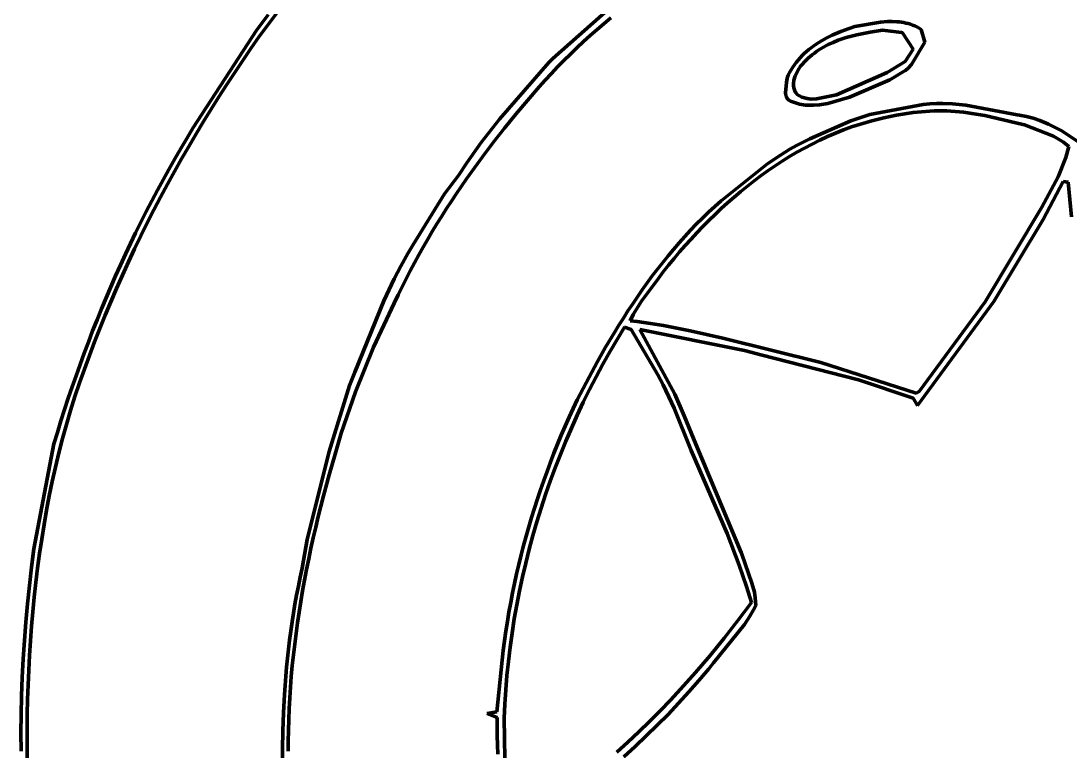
# Model space of a CAD drawing. Header units: millimetres. Extents: x 0 to 15.3, y 0 to 17.7.
# Drawn here: x 8.958 to 12.835, y 4.561 to 7.259 of the extents above; entities that cross this region are included whole.
import ezdxf

# ---------------------------------------------------------------- set-up
doc = ezdxf.new("R2010")
doc.units = ezdxf.units.MM
doc.layers.add('color#0a0a0aff', color=7, linetype='CONTINUOUS', lineweight=100)
doc.layers.add('color#ffffffff', color=7, linetype='CONTINUOUS', lineweight=100)

msp = doc.modelspace()

# ---------------------------------------------------------------- linework, layer by layer
at = {"layer": 'color#0a0a0aff'}
for p, q in [((10.0019, 7.42), (9.8388, 7.2009)), ((10.9241, 7.12), (11.1365, 7.3082)), ((9.8304, 7.2262), (9.872, 7.2819)), ((11.1387, 7.2699), (11.1129, 7.2485)), ((12.04, 7.2382), (12.1345, 7.2543)), ((12.1345, 7.2543), (12.1606, 7.2563)), ((12.1606, 7.2563), (12.1779, 7.2567)), ((12.1779, 7.2567), (12.1951, 7.256)), ((12.1951, 7.256), (12.2036, 7.2553)), ((12.2036, 7.2553), (12.2121, 7.2542)), ((12.2121, 7.2542), (12.2206, 7.2528)), ((12.2206, 7.2528), (12.2289, 7.2511)), ((12.2289, 7.2511), (12.2372, 7.249)), ((9.5939, 6.8622), (9.8304, 7.2262)), ((11.0874, 7.2268), (11.0623, 7.2047)), ((11.1129, 7.2485), (11.0874, 7.2268)), ((11.9566, 7.2058), (11.9877, 7.2194)), ((11.9877, 7.2194), (12.0192, 7.2312)), ((12.0192, 7.2312), (12.04, 7.2382)), ((12.0962, 7.2178), (12.047, 7.2077)), ((12.1419, 7.2249), (12.0962, 7.2178)), ((12.2127, 7.2159), (12.1419, 7.2249)), ((12.2167, 7.2147), (12.2127, 7.2159)), ((12.2551, 7.1544), (12.2167, 7.2147)), ((12.2372, 7.249), (12.2455, 7.2465)), ((12.2455, 7.2465), (12.2536, 7.2436)), ((12.2536, 7.2436), (12.2616, 7.2403)), ((12.2616, 7.2403), (12.2696, 7.2365)), ((12.2696, 7.2365), (12.2775, 7.2324)), ((12.2775, 7.2324), (12.2852, 7.2277)), ((12.2852, 7.2277), (12.2982, 7.1806)), ((9.8388, 7.2009), (9.8082, 7.1569)), ((11.0374, 7.1823), (11.0129, 7.1595)), ((11.0623, 7.2047), (11.0374, 7.1823)), ((11.8973, 7.1726), (11.9165, 7.1846)), ((11.9165, 7.1846), (11.9363, 7.1957)), ((11.9363, 7.1957), (11.9566, 7.2058)), ((11.9602, 7.1796), (11.9419, 7.1711)), ((11.979, 7.1872), (11.9602, 7.1796)), ((12.0078, 7.197), (11.979, 7.1872)), ((12.047, 7.2077), (12.0078, 7.197)), ((12.2982, 7.1806), (12.2492, 7.0979)), ((9.8082, 7.1569), (9.778, 7.1127)), ((10.9887, 7.1363), (10.9649, 7.1128)), ((11.0129, 7.1595), (10.9887, 7.1363)), ((11.8453, 7.1304), (11.8533, 7.1381)), ((11.8533, 7.1381), (11.8616, 7.1456)), ((11.8616, 7.1456), (11.8701, 7.1527)), ((11.8701, 7.1527), (11.879, 7.1596)), ((11.879, 7.1596), (11.888, 7.1663)), ((11.8905, 7.14), (11.8826, 7.1339)), ((11.888, 7.1663), (11.8973, 7.1726)), ((11.8986, 7.1458), (11.8905, 7.14)), ((11.907, 7.1514), (11.8986, 7.1458)), ((11.9241, 7.1618), (11.907, 7.1514)), ((11.9419, 7.1711), (11.9241, 7.1618)), ((12.2259, 7.1088), (12.2551, 7.1544)), ((9.778, 7.1127), (9.7482, 7.0681)), ((10.7272, 6.8962), (10.9096, 7.1047)), ((10.9096, 7.1047), (10.9241, 7.12)), ((10.9649, 7.1128), (10.9414, 7.089)), ((11.8103, 7.0874), (11.8165, 7.0966)), ((11.8165, 7.0966), (11.8232, 7.1055)), ((11.8232, 7.1055), (11.8302, 7.1141)), ((11.8302, 7.1141), (11.8376, 7.1224)), ((11.8376, 7.1224), (11.8453, 7.1304)), ((11.8462, 7.0989), (11.8397, 7.091)), ((11.853, 7.1065), (11.8462, 7.0989)), ((11.86, 7.1138), (11.853, 7.1065)), ((11.8673, 7.1208), (11.86, 7.1138)), ((11.8748, 7.1275), (11.8673, 7.1208)), ((11.8826, 7.1339), (11.8748, 7.1275)), ((12.1591, 7.0685), (12.2259, 7.1088)), ((12.2492, 7.0979), (12.2372, 7.0843)), ((9.7482, 7.0681), (9.7189, 7.0233)), ((10.9183, 7.0647), (10.8955, 7.0401)), ((10.9414, 7.089), (10.9183, 7.0647)), ((11.7894, 7.0474), (11.794, 7.0579)), ((11.794, 7.0579), (11.799, 7.0681)), ((11.799, 7.0681), (11.8044, 7.0779)), ((11.8044, 7.0779), (11.8103, 7.0874)), ((11.833, 7.0813), (11.8197, 7.0553)), ((11.8397, 7.091), (11.833, 7.0813)), ((11.9723, 6.9855), (12.1591, 7.0685)), ((12.2229, 7.0725), (12.1696, 7.041)), ((12.2267, 7.0752), (12.2229, 7.0725)), ((12.2372, 7.0843), (12.2267, 7.0752)), ((9.7189, 7.0233), (9.6899, 6.9783)), ((10.8955, 7.0401), (10.8731, 7.0152)), ((11.7835, 6.9933), (11.787, 7.0318)), ((11.787, 7.0318), (11.7894, 7.0474)), ((11.815, 7.0394), (11.8133, 7.0274)), ((11.8133, 7.0274), (11.8134, 7.0195)), ((11.8134, 7.0195), (11.8144, 7.0118)), ((11.8197, 7.0553), (11.815, 7.0394)), ((12.1696, 7.041), (12.02, 6.977)), ((10.8731, 7.0152), (10.8296, 6.9649)), ((11.7851, 6.9837), (11.7835, 6.9933)), ((11.7871, 6.9778), (11.7851, 6.9837)), ((11.8144, 7.0118), (11.8166, 7.0043)), ((11.8166, 7.0043), (11.8181, 7.0006)), ((11.8181, 7.0006), (11.82, 6.9971)), ((11.82, 6.9971), (11.8222, 6.9937)), ((11.8222, 6.9937), (11.8247, 6.9903)), ((11.8247, 6.9903), (11.8275, 6.9871)), ((11.8275, 6.9871), (11.8308, 6.984)), ((11.8308, 6.984), (11.8353, 6.9814)), ((11.8353, 6.9814), (11.8445, 6.9772)), ((11.8982, 6.9704), (11.9723, 6.9855)), ((9.6899, 6.9783), (9.6614, 6.9329)), ((10.8296, 6.9649), (10.7868, 6.9139)), ((11.7902, 6.9724), (11.7871, 6.9778)), ((11.7921, 6.97), (11.7902, 6.9724)), ((11.7942, 6.9678), (11.7921, 6.97)), ((11.7967, 6.9658), (11.7942, 6.9678)), ((11.7995, 6.9639), (11.7967, 6.9658)), ((11.8026, 6.9623), (11.7995, 6.9639)), ((11.8061, 6.961), (11.8026, 6.9623)), ((11.8133, 6.9581), (11.8061, 6.961)), ((11.8206, 6.9556), (11.8133, 6.9581)), ((11.8279, 6.9534), (11.8206, 6.9556)), ((11.8352, 6.9515), (11.8279, 6.9534)), ((11.8426, 6.95), (11.8352, 6.9515)), ((11.8574, 6.9479), (11.8426, 6.95)), ((11.8445, 6.9772), (11.854, 6.974)), ((11.854, 6.974), (11.8636, 6.9718)), ((11.8723, 6.9469), (11.8574, 6.9479)), ((11.8636, 6.9718), (11.8783, 6.9701)), ((11.8873, 6.9469), (11.8723, 6.9469)), ((11.8783, 6.9701), (11.8982, 6.9704)), ((11.9099, 6.9486), (11.8873, 6.9469)), ((11.9399, 6.9536), (11.9099, 6.9486)), ((12.02, 6.977), (11.9399, 6.9536)), ((12.0952, 6.9124), (12.2929, 6.9504)), ((12.2929, 6.9504), (12.3171, 6.9526)), ((12.3171, 6.9526), (12.3413, 6.9537)), ((12.3413, 6.9537), (12.3654, 6.9538)), ((12.3654, 6.9538), (12.4016, 6.9522)), ((12.4016, 6.9522), (12.4497, 6.9474)), ((12.4497, 6.9474), (12.6401, 6.9117)), ((9.6614, 6.9329), (9.6333, 6.8873)), ((10.7868, 6.9139), (10.7449, 6.8622)), ((12.0248, 6.8894), (12.0952, 6.9124)), ((12.1937, 6.9104), (12.1478, 6.9007)), ((12.2244, 6.9157), (12.1937, 6.9104)), ((12.2553, 6.92), (12.2244, 6.9157)), ((12.2863, 6.9233), (12.2553, 6.92)), ((12.3174, 6.9255), (12.2863, 6.9233)), ((12.333, 6.9262), (12.3174, 6.9255)), ((12.3485, 6.9265), (12.333, 6.9262)), ((12.3641, 6.9265), (12.3485, 6.9265)), ((12.3796, 6.9261), (12.3641, 6.9265)), ((12.3952, 6.9255), (12.3796, 6.9261)), ((12.4107, 6.9245), (12.3952, 6.9255)), ((12.4263, 6.9231), (12.4107, 6.9245)), ((12.4418, 6.9213), (12.4263, 6.9231)), ((12.4573, 6.9192), (12.4418, 6.9213)), ((12.4728, 6.9167), (12.4573, 6.9192)), ((12.5203, 6.9092), (12.4728, 6.9167)), ((12.6604, 6.8757), (12.5203, 6.9092)), ((12.6401, 6.9117), (12.6487, 6.9105)), ((12.6487, 6.9105), (12.6743, 6.9057)), ((12.6743, 6.9057), (12.6994, 6.8991)), ((9.6333, 6.8873), (9.6057, 6.8414)), ((10.6591, 6.8089), (10.7272, 6.8962)), ((11.8741, 6.8227), (12.0248, 6.8894)), ((12.0276, 6.8672), (11.9977, 6.856)), ((12.1023, 6.8894), (12.0276, 6.8672)), ((12.1478, 6.9007), (12.1023, 6.8894)), ((12.6672, 6.8748), (12.6604, 6.8757)), ((12.7737, 6.8333), (12.6672, 6.8748)), ((12.6994, 6.8991), (12.724, 6.8908)), ((12.724, 6.8908), (12.756, 6.8776)), ((12.756, 6.8776), (12.8022, 6.8536)), ((9.5485, 6.7867), (9.571, 6.8246)), ((9.571, 6.8246), (9.5939, 6.8622)), ((9.6057, 6.8414), (9.5785, 6.7952)), ((10.7449, 6.8622), (10.7038, 6.8098)), ((11.9391, 6.8312), (11.9103, 6.8178)), ((11.9682, 6.844), (11.9391, 6.8312)), ((11.9977, 6.856), (11.9682, 6.844)), ((12.8115, 6.8101), (12.7737, 6.8333)), ((12.8022, 6.8536), (12.8673, 6.8106)), ((9.5264, 6.7486), (9.5485, 6.7867)), ((9.5785, 6.7952), (9.5517, 6.7488)), ((10.6054, 6.7338), (10.6591, 6.8089)), ((10.7038, 6.8098), (10.6636, 6.7566)), ((11.8002, 6.7847), (11.8243, 6.7982)), ((11.8243, 6.7982), (11.849, 6.8109)), ((11.8539, 6.7888), (11.8262, 6.7734)), ((11.849, 6.8109), (11.8741, 6.8227)), ((11.8819, 6.8036), (11.8539, 6.7888)), ((11.9103, 6.8178), (11.8819, 6.8036)), ((12.8314, 6.7944), (12.8115, 6.8101)), ((12.8196, 6.7537), (12.8314, 6.7944)), ((9.5046, 6.7103), (9.5264, 6.7486)), ((9.5517, 6.7488), (9.5254, 6.7021)), ((10.6636, 6.7566), (10.6244, 6.7028)), ((11.719, 6.7321), (11.7648, 6.7631)), ((11.7648, 6.7631), (11.8002, 6.7847)), ((11.7989, 6.7573), (11.772, 6.7406)), ((11.8262, 6.7734), (11.7989, 6.7573)), ((12.7911, 6.6831), (12.8196, 6.7537)), ((9.4832, 6.6717), (9.5046, 6.7103)), ((10.5747, 6.6875), (10.6054, 6.7338)), ((11.5456, 6.5945), (11.719, 6.7321)), ((11.7454, 6.7232), (11.7192, 6.7054)), ((11.772, 6.7406), (11.7454, 6.7232)), ((9.4622, 6.633), (9.4832, 6.6717)), ((9.5254, 6.7021), (9.4996, 6.6551)), ((10.524, 6.6193), (10.5747, 6.6875)), ((10.6052, 6.6756), (10.5862, 6.6483)), ((10.6244, 6.7028), (10.6052, 6.6756)), ((11.6934, 6.6869), (11.668, 6.6679)), ((11.7192, 6.7054), (11.6934, 6.6869)), ((12.7317, 6.5707), (12.7911, 6.6831)), ((9.4416, 6.5941), (9.4622, 6.633)), ((9.4996, 6.6551), (9.4743, 6.6079)), ((10.5862, 6.6483), (10.5675, 6.6207)), ((11.6429, 6.6484), (11.6183, 6.6284)), ((11.668, 6.6679), (11.6429, 6.6484)), ((12.8099, 6.6658), (12.7364, 6.5247)), ((12.8291, 6.6625), (12.8099, 6.6658)), ((12.8409, 6.5352), (12.8291, 6.6625)), ((9.4214, 6.5549), (9.4416, 6.5941)), ((9.4743, 6.6079), (9.4495, 6.5604)), ((10.4063, 6.4296), (10.524, 6.6193)), ((10.5491, 6.593), (10.531, 6.5651)), ((10.5675, 6.6207), (10.5491, 6.593)), ((11.5221, 6.5734), (11.5456, 6.5945)), ((11.594, 6.6079), (11.57, 6.5869)), ((11.6183, 6.6284), (11.594, 6.6079)), ((9.4015, 6.5156), (9.4214, 6.5549)), ((9.4495, 6.5604), (9.4251, 6.5127)), ((10.531, 6.5651), (10.5131, 6.537)), ((11.499, 6.5519), (11.5221, 6.5734)), ((11.5465, 6.5655), (11.5233, 6.5437)), ((11.57, 6.5869), (11.5465, 6.5655)), ((12.5212, 6.2201), (12.7317, 6.5707)), ((9.382, 6.4761), (9.4015, 6.5156)), ((10.5131, 6.537), (10.4956, 6.5087)), ((11.4542, 6.5076), (11.4764, 6.5299)), ((11.4764, 6.5299), (11.499, 6.5519)), ((11.5006, 6.5215), (11.4782, 6.4988)), ((11.5233, 6.5437), (11.5006, 6.5215)), ((12.7364, 6.5247), (12.5535, 6.2223)), ((9.3629, 6.4364), (9.382, 6.4761)), ((9.4251, 6.5127), (9.4013, 6.4648)), ((10.4783, 6.4803), (10.4613, 6.4517)), ((10.4956, 6.5087), (10.4783, 6.4803)), ((11.4111, 6.4618), (11.4324, 6.4849)), ((11.4324, 6.4849), (11.4542, 6.5076)), ((11.4561, 6.4758), (11.4345, 6.4525)), ((11.4782, 6.4988), (11.4561, 6.4758)), ((9.3441, 6.3965), (9.3629, 6.4364)), ((9.4013, 6.4648), (9.378, 6.4165)), ((10.4613, 6.4517), (10.4447, 6.4228)), ((11.3697, 6.4145), (11.3902, 6.4383)), ((11.3902, 6.4383), (11.4111, 6.4618)), ((11.4345, 6.4525), (11.4133, 6.4288)), ((9.378, 6.4165), (9.3552, 6.3681)), ((10.3616, 6.3525), (10.3878, 6.399)), ((10.3878, 6.399), (10.4063, 6.4296)), ((10.4447, 6.4228), (10.4284, 6.3938)), ((11.3496, 6.3904), (11.3697, 6.4145)), ((11.3924, 6.4048), (11.372, 6.3805)), ((11.4133, 6.4288), (11.3924, 6.4048)), ((9.3257, 6.3565), (9.3441, 6.3965)), ((9.3552, 6.3681), (9.3329, 6.3194)), ((10.4124, 6.3647), (10.3967, 6.3353)), ((10.4284, 6.3938), (10.4124, 6.3647)), ((11.3105, 6.3412), (11.3298, 6.366)), ((11.3298, 6.366), (11.3496, 6.3904)), ((11.372, 6.3805), (11.3519, 6.356)), ((9.3077, 6.3163), (9.3257, 6.3565)), ((10.3369, 6.3052), (10.3616, 6.3525)), ((10.3967, 6.3353), (10.3814, 6.3057)), ((11.2914, 6.3161), (11.3105, 6.3412)), ((11.3322, 6.3312), (11.3129, 6.3061)), ((11.3519, 6.356), (11.3322, 6.3312)), ((9.2901, 6.2759), (9.3077, 6.3163)), ((9.3329, 6.3194), (9.3112, 6.2704)), ((10.2987, 6.2248), (10.3369, 6.3052)), ((10.3814, 6.3057), (10.3664, 6.276)), ((11.3129, 6.3061), (11.2519, 6.2228)), ((11.2545, 6.2652), (11.2728, 6.2908)), ((11.2728, 6.2908), (11.2914, 6.3161)), ((9.2728, 6.2354), (9.2901, 6.2759)), ((9.3112, 6.2704), (9.29, 6.2212)), ((10.3518, 6.2461), (10.3375, 6.216)), ((10.3664, 6.276), (10.3518, 6.2461)), ((11.2365, 6.2394), (11.2545, 6.2652)), ((9.2558, 6.1947), (9.2728, 6.2354)), ((9.29, 6.2212), (9.2693, 6.1718)), ((10.1919, 5.9606), (10.2987, 6.2248)), ((10.3375, 6.216), (10.2613, 6.0536)), ((11.2015, 6.187), (11.2189, 6.2133)), ((11.2189, 6.2133), (11.2365, 6.2394)), ((11.2519, 6.2228), (11.221, 6.1739)), ((12.5535, 6.2223), (12.2711, 5.8374)), ((12.2773, 5.8895), (12.5212, 6.2201)), ((9.2393, 6.1538), (9.2558, 6.1947)), ((9.2693, 6.1718), (9.2493, 6.1222)), ((11.1845, 6.1605), (11.2015, 6.187)), ((11.221, 6.1739), (11.2102, 6.1503)), ((9.223, 6.1129), (9.2393, 6.1538)), ((11.1513, 6.1069), (11.1677, 6.1338)), ((11.189, 6.1268), (11.1615, 6.0817)), ((11.1677, 6.1338), (11.1845, 6.1605)), ((11.2134, 6.1183), (11.189, 6.1268)), ((11.2102, 6.1503), (11.235, 6.1474)), ((11.235, 6.1474), (11.2597, 6.1442)), ((11.2597, 6.1442), (11.2843, 6.1407)), ((11.2843, 6.1407), (11.3334, 6.1327)), ((11.3334, 6.1327), (11.3822, 6.1237)), ((9.2072, 6.0717), (9.223, 6.1129)), ((9.2493, 6.1222), (9.2297, 6.0723)), ((11.1191, 6.0526), (11.1513, 6.1069)), ((11.3113, 5.9508), (11.2134, 6.1183)), ((11.6321, 6.0404), (11.2452, 6.1181)), ((11.2452, 6.1181), (11.3746, 5.8794)), ((11.3822, 6.1237), (11.4309, 6.1137)), ((11.4309, 6.1137), (11.5521, 6.0858)), ((9.1917, 6.0305), (9.2072, 6.0717)), ((9.2297, 6.0723), (9.2108, 6.0222)), ((10.2613, 6.0536), (10.194, 5.8874)), ((11.088, 5.9978), (11.1191, 6.0526)), ((11.1615, 6.0817), (11.1349, 6.0362)), ((11.5521, 6.0858), (11.9142, 5.9959)), ((9.1765, 5.9891), (9.1917, 6.0305)), ((9.2108, 6.0222), (9.1925, 5.9718)), ((11.1349, 6.0362), (11.1091, 5.9902)), ((11.6932, 6.0245), (11.6321, 6.0404)), ((12.0539, 5.9328), (11.6932, 6.0245)), ((9.1617, 5.9476), (9.1765, 5.9891)), ((9.1925, 5.9718), (9.1747, 5.9213)), ((11.0578, 5.9425), (11.088, 5.9978)), ((11.1091, 5.9902), (11.0841, 5.9438)), ((11.9142, 5.9959), (12.2668, 5.8827)), ((9.1472, 5.9059), (9.1617, 5.9476)), ((10.1722, 5.9113), (10.1919, 5.9606)), ((11.0141, 5.859), (11.0578, 5.9425)), ((11.0841, 5.9438), (11.0599, 5.8969)), ((11.3321, 5.914), (11.3113, 5.9508)), ((12.255, 5.8646), (12.0539, 5.9328)), ((9.1331, 5.8642), (9.1472, 5.9059)), ((9.1747, 5.9213), (9.1575, 5.8705)), ((10.0974, 5.6681), (10.1722, 5.9113)), ((11.0599, 5.8969), (11.0365, 5.8496)), ((11.3719, 5.8277), (11.3321, 5.914)), ((9.1194, 5.8223), (9.1331, 5.8642)), ((9.1575, 5.8705), (9.141, 5.8195)), ((10.194, 5.8874), (10.1418, 5.7347)), ((10.9989, 5.8265), (11.0141, 5.859)), ((11.3746, 5.8794), (11.4088, 5.7999)), ((12.2711, 5.8374), (12.255, 5.8646)), ((12.2668, 5.8827), (12.2773, 5.8895)), ((9.106, 5.7804), (9.1194, 5.8223)), ((9.141, 5.8195), (9.1259, 5.7673)), ((10.9839, 5.7938), (10.9989, 5.8265)), ((11.0365, 5.8496), (11.014, 5.8019)), ((11.4351, 5.6706), (11.3719, 5.8277)), ((9.0929, 5.7383), (9.106, 5.7804)), ((10.9694, 5.7609), (10.9839, 5.7938)), ((11.014, 5.8019), (10.9923, 5.7539)), ((11.4088, 5.7999), (11.4524, 5.6952)), ((9.0801, 5.6961), (9.0929, 5.7383)), ((9.1259, 5.7673), (9.1117, 5.715)), ((10.9552, 5.7279), (10.9694, 5.7609)), ((10.9923, 5.7539), (10.9715, 5.7054)), ((9.1117, 5.715), (9.0982, 5.6625)), ((10.1418, 5.7347), (10.1188, 5.6582)), ((10.9414, 5.6947), (10.9552, 5.7279)), ((10.9715, 5.7054), (10.9516, 5.6566)), ((9.006, 5.308), (9.0801, 5.6961)), ((9.0982, 5.6625), (9.0857, 5.6098)), ((10.0153, 5.3417), (10.0974, 5.6681)), ((10.915, 5.6278), (10.928, 5.6613)), ((10.928, 5.6613), (10.9414, 5.6947)), ((11.5683, 5.3648), (11.4351, 5.6706)), ((11.4524, 5.6952), (11.6205, 5.2944)), ((10.1188, 5.6582), (10.0969, 5.5814)), ((10.9024, 5.5941), (10.915, 5.6278)), ((10.9516, 5.6566), (10.9325, 5.6074)), ((9.0857, 5.6098), (9.0739, 5.5569)), ((10.8902, 5.5603), (10.9024, 5.5941)), ((10.9325, 5.6074), (10.9142, 5.558)), ((9.0739, 5.5569), (9.0629, 5.5039)), ((10.0969, 5.5814), (10.0761, 5.5042)), ((10.8783, 5.5264), (10.8902, 5.5603)), ((10.9142, 5.558), (10.8969, 5.5082)), ((10.8669, 5.4923), (10.8783, 5.5264)), ((10.8969, 5.5082), (10.8804, 5.4581)), ((9.0629, 5.5039), (9.0527, 5.4508)), ((10.0761, 5.5042), (10.0662, 5.4655)), ((10.8558, 5.458), (10.8669, 5.4923)), ((9.0527, 5.4508), (9.0433, 5.3975)), ((10.0662, 5.4655), (10.0566, 5.4267)), ((10.8452, 5.4237), (10.8558, 5.458)), ((10.8804, 5.4581), (10.8648, 5.4077)), ((9.0433, 5.3975), (9.0346, 5.3441)), ((10.0566, 5.4267), (10.0473, 5.3878)), ((10.835, 5.3892), (10.8452, 5.4237)), ((10.8648, 5.4077), (10.8501, 5.3571)), ((10.0473, 5.3878), (10.0384, 5.3488)), ((10.8157, 5.3199), (10.8251, 5.3546)), ((10.8251, 5.3546), (10.835, 5.3892)), ((10.8501, 5.3571), (10.8364, 5.3062)), ((11.6124, 5.2477), (11.5683, 5.3648)), ((9.0346, 5.3441), (9.0266, 5.2905)), ((9.9977, 5.2359), (10.0153, 5.3417)), ((10.0384, 5.3488), (10.0298, 5.3098)), ((10.8067, 5.2851), (10.8157, 5.3199)), ((8.9972, 5.2404), (9.006, 5.308)), ((9.0266, 5.2905), (9.0193, 5.2369)), ((10.0298, 5.3098), (10.0215, 5.2706)), ((10.7982, 5.2502), (10.8067, 5.2851)), ((10.8364, 5.3062), (10.8235, 5.2551)), ((11.6205, 5.2944), (11.6222, 5.2876)), ((11.6222, 5.2876), (11.6596, 5.1813)), ((8.9893, 5.1727), (8.9972, 5.2404)), ((9.0193, 5.2369), (9.0127, 5.1832)), ((9.9903, 5.203), (9.9977, 5.2359)), ((10.0215, 5.2706), (10.0137, 5.2315)), ((10.79, 5.2152), (10.7982, 5.2502)), ((10.8235, 5.2551), (10.8115, 5.2037)), ((11.6392, 5.1687), (11.6124, 5.2477)), ((9.9834, 5.17), (9.9903, 5.203)), ((10.0137, 5.2315), (10.0062, 5.1922)), ((10.7823, 5.1801), (10.79, 5.2152)), ((10.8115, 5.2037), (10.8005, 5.1522)), ((8.9822, 5.1048), (8.9893, 5.1727)), ((9.0127, 5.1832), (9.0068, 5.1293)), ((9.9769, 5.137), (9.9834, 5.17)), ((10.0062, 5.1922), (9.9991, 5.1529)), ((10.775, 5.1449), (10.7823, 5.1801)), ((11.6577, 5.1089), (11.6392, 5.1687)), ((11.6596, 5.1813), (11.6688, 5.1476)), ((9.0068, 5.1293), (9.0015, 5.0754)), ((9.9708, 5.1038), (9.9769, 5.137)), ((9.9991, 5.1529), (9.9924, 5.1135)), ((10.7681, 5.1096), (10.775, 5.1449)), ((10.8005, 5.1522), (10.7904, 5.1004)), ((11.6688, 5.1476), (11.6722, 5.127)), ((11.6722, 5.127), (11.6734, 5.1131)), ((8.9761, 5.0368), (8.9822, 5.1048)), ((9.9652, 5.0706), (9.9708, 5.1038)), ((9.9924, 5.1135), (9.9861, 5.0741)), ((10.7617, 5.0742), (10.7681, 5.1096)), ((10.7904, 5.1004), (10.7812, 5.0485)), ((11.6081, 5.0427), (11.6577, 5.1089)), ((11.6657, 5.0825), (11.6524, 5.0586)), ((11.6736, 5.0989), (11.6657, 5.0825)), ((11.6734, 5.1131), (11.6736, 5.0989)), ((9.0015, 5.0754), (8.9969, 5.0214)), ((9.96, 5.0374), (9.9652, 5.0706)), ((9.9861, 5.0741), (9.9802, 5.0345)), ((10.7557, 5.0388), (10.7617, 5.0742)), ((10.7812, 5.0485), (10.773, 4.9964)), ((11.5572, 4.9775), (11.6081, 5.0427)), ((11.6524, 5.0586), (11.6326, 5.0282)), ((8.9708, 4.9688), (8.9761, 5.0368)), ((8.9969, 5.0214), (8.9929, 4.9674)), ((9.9508, 4.9707), (9.9552, 5.004)), ((9.9552, 5.004), (9.96, 5.0374)), ((9.9802, 5.0345), (9.9747, 4.995)), ((10.745, 4.9677), (10.7501, 5.0032)), ((10.7501, 5.0032), (10.7557, 5.0388)), ((11.6326, 5.0282), (11.518, 4.8867)), ((8.9665, 4.9007), (8.9708, 4.9688)), ((8.9929, 4.9674), (8.9894, 4.9133)), ((9.9468, 4.9373), (9.9508, 4.9707)), ((9.9747, 4.995), (9.9697, 4.9554)), ((10.7403, 4.932), (10.745, 4.9677)), ((10.773, 4.9964), (10.7657, 4.9442)), ((11.5049, 4.9135), (11.5572, 4.9775)), ((9.9432, 4.9038), (9.9468, 4.9373)), ((9.9697, 4.9554), (9.9651, 4.9157)), ((10.7361, 4.8963), (10.7403, 4.932)), ((10.7657, 4.9442), (10.7594, 4.8919)), ((8.963, 4.8325), (8.9665, 4.9007)), ((8.9894, 4.9133), (8.9866, 4.8592)), ((9.9399, 4.8703), (9.9432, 4.9038)), ((9.9651, 4.9157), (9.961, 4.876)), ((10.7323, 4.8606), (10.7361, 4.8963)), ((10.7594, 4.8919), (10.754, 4.8394)), ((11.4512, 4.8507), (11.5049, 4.9135)), ((11.518, 4.8867), (11.5001, 4.8647)), ((8.9866, 4.8592), (8.9843, 4.805)), ((9.937, 4.8367), (9.9399, 4.8703)), ((9.961, 4.876), (9.9573, 4.8362)), ((10.7164, 4.7055), (10.7323, 4.8606)), ((11.396, 4.7891), (11.4512, 4.8507)), ((11.5001, 4.8647), (11.4637, 4.8214)), ((8.9605, 4.7643), (8.963, 4.8325)), ((9.9344, 4.8032), (9.937, 4.8367)), ((9.9573, 4.8362), (9.9541, 4.7964)), ((10.754, 4.8394), (10.7496, 4.7868)), ((11.4637, 4.8214), (11.4265, 4.7789)), ((8.9843, 4.805), (8.9826, 4.7508)), ((9.9287, 4.7022), (9.9322, 4.7695)), ((9.9322, 4.7695), (9.9344, 4.8032)), ((9.9541, 4.7964), (9.9514, 4.7565)), ((10.7496, 4.7868), (10.7461, 4.7342)), ((11.3584, 4.7487), (11.396, 4.7891)), ((11.4265, 4.7789), (11.3884, 4.737)), ((8.9588, 4.696), (8.9605, 4.7643)), ((8.9826, 4.7508), (8.9814, 4.6966)), ((9.9514, 4.7565), (9.9492, 4.7166)), ((10.7461, 4.7342), (10.7437, 4.6814)), ((11.3202, 4.709), (11.3584, 4.7487)), ((11.3884, 4.737), (11.3496, 4.696)), ((8.9581, 4.6278), (8.9588, 4.696)), ((8.9814, 4.6966), (8.9807, 4.6424)), ((9.9263, 4.6349), (9.9287, 4.7022)), ((9.9492, 4.7166), (9.9475, 4.6767)), ((10.6812, 4.6989), (10.7164, 4.7055)), ((10.7184, 4.685), (10.6812, 4.6989)), ((11.2813, 4.67), (11.3202, 4.709)), ((11.3496, 4.696), (11.3099, 4.6557)), ((9.9475, 4.6767), (9.9463, 4.6367)), ((10.7183, 4.6512), (10.7184, 4.685)), ((10.7437, 4.6814), (10.7483, 4.4441)), ((11.2418, 4.6316), (11.2813, 4.67)), ((11.3099, 4.6557), (11.2694, 4.6162)), ((8.9583, 4.5595), (8.9581, 4.6278)), ((8.9807, 4.6424), (8.9805, 4.5881)), ((9.9251, 4.5675), (9.9263, 4.6349)), ((9.9463, 4.6367), (9.9456, 4.5967)), ((10.7185, 4.6172), (10.7183, 4.6512)), ((10.7191, 4.5833), (10.7185, 4.6172)), ((11.2016, 4.5938), (11.2418, 4.6316)), ((11.2694, 4.6162), (11.2282, 4.5775)), ((8.9805, 4.5881), (8.9808, 4.5339)), ((9.9456, 4.5967), (9.9454, 4.5603)), ((10.7202, 4.5493), (10.7191, 4.5833)), ((11.1608, 4.5568), (11.2016, 4.5938)), ((11.2282, 4.5775), (11.1862, 4.5396)), ((9.9248, 4.5), (9.9251, 4.5675))]:
    msp.add_line(p, q, dxfattribs=at)
at = {"layer": 'color#ffffffff'}
for p, q in [((9.8388, 7.2009), (10.0019, 7.42)), ((11.1365, 7.3082), (10.9241, 7.12)), ((9.872, 7.2819), (9.8304, 7.2262)), ((11.1129, 7.2485), (11.1387, 7.2699)), ((12.1345, 7.2543), (12.04, 7.2382)), ((12.1606, 7.2563), (12.1345, 7.2543)), ((12.1779, 7.2567), (12.1606, 7.2563)), ((12.1951, 7.256), (12.1779, 7.2567)), ((12.2036, 7.2553), (12.1951, 7.256)), ((12.2121, 7.2542), (12.2036, 7.2553)), ((12.2206, 7.2528), (12.2121, 7.2542)), ((12.2289, 7.2511), (12.2206, 7.2528)), ((12.2372, 7.249), (12.2289, 7.2511)), ((9.8304, 7.2262), (9.5939, 6.8622)), ((11.0623, 7.2047), (11.0874, 7.2268)), ((11.0874, 7.2268), (11.1129, 7.2485)), ((11.9877, 7.2194), (11.9566, 7.2058)), ((12.0192, 7.2312), (11.9877, 7.2194)), ((12.04, 7.2382), (12.0192, 7.2312)), ((12.047, 7.2077), (12.0962, 7.2178)), ((12.0962, 7.2178), (12.1419, 7.2249)), ((12.1419, 7.2249), (12.2127, 7.2159)), ((12.2127, 7.2159), (12.2167, 7.2147)), ((12.2167, 7.2147), (12.2551, 7.1544)), ((12.2455, 7.2465), (12.2372, 7.249)), ((12.2536, 7.2436), (12.2455, 7.2465)), ((12.2616, 7.2403), (12.2536, 7.2436)), ((12.2696, 7.2365), (12.2616, 7.2403)), ((12.2775, 7.2324), (12.2696, 7.2365)), ((12.2852, 7.2277), (12.2775, 7.2324)), ((12.2982, 7.1806), (12.2852, 7.2277)), ((9.8082, 7.1569), (9.8388, 7.2009)), ((11.0129, 7.1595), (11.0374, 7.1823)), ((11.0374, 7.1823), (11.0623, 7.2047)), ((11.9165, 7.1846), (11.8973, 7.1726)), ((11.9363, 7.1957), (11.9165, 7.1846)), ((11.9566, 7.2058), (11.9363, 7.1957)), ((11.9419, 7.1711), (11.9602, 7.1796)), ((11.9602, 7.1796), (11.979, 7.1872)), ((11.979, 7.1872), (12.0078, 7.197)), ((12.0078, 7.197), (12.047, 7.2077)), ((12.2492, 7.0979), (12.2982, 7.1806)), ((9.778, 7.1127), (9.8082, 7.1569)), ((10.9649, 7.1128), (10.9887, 7.1363)), ((10.9887, 7.1363), (11.0129, 7.1595)), ((11.8533, 7.1381), (11.8453, 7.1304)), ((11.8616, 7.1456), (11.8533, 7.1381)), ((11.8701, 7.1527), (11.8616, 7.1456)), ((11.879, 7.1596), (11.8701, 7.1527)), ((11.888, 7.1663), (11.879, 7.1596)), ((11.8826, 7.1339), (11.8905, 7.14)), ((11.8973, 7.1726), (11.888, 7.1663)), ((11.8905, 7.14), (11.8986, 7.1458)), ((11.8986, 7.1458), (11.907, 7.1514)), ((11.907, 7.1514), (11.9241, 7.1618)), ((11.9241, 7.1618), (11.9419, 7.1711)), ((12.2551, 7.1544), (12.2259, 7.1088)), ((9.7482, 7.0681), (9.778, 7.1127)), ((10.9096, 7.1047), (10.7272, 6.8962)), ((10.9241, 7.12), (10.9096, 7.1047)), ((10.9414, 7.089), (10.9649, 7.1128)), ((11.8165, 7.0966), (11.8103, 7.0874)), ((11.8232, 7.1055), (11.8165, 7.0966)), ((11.8302, 7.1141), (11.8232, 7.1055)), ((11.8376, 7.1224), (11.8302, 7.1141)), ((11.8453, 7.1304), (11.8376, 7.1224)), ((11.8397, 7.091), (11.8462, 7.0989)), ((11.8462, 7.0989), (11.853, 7.1065)), ((11.853, 7.1065), (11.86, 7.1138)), ((11.86, 7.1138), (11.8673, 7.1208)), ((11.8673, 7.1208), (11.8748, 7.1275)), ((11.8748, 7.1275), (11.8826, 7.1339)), ((12.2259, 7.1088), (12.1591, 7.0685)), ((12.2372, 7.0843), (12.2492, 7.0979)), ((9.7189, 7.0233), (9.7482, 7.0681)), ((10.8955, 7.0401), (10.9183, 7.0647)), ((10.9183, 7.0647), (10.9414, 7.089)), ((11.794, 7.0579), (11.7894, 7.0474)), ((11.799, 7.0681), (11.794, 7.0579)), ((11.8044, 7.0779), (11.799, 7.0681)), ((11.8103, 7.0874), (11.8044, 7.0779)), ((11.8197, 7.0553), (11.833, 7.0813)), ((11.833, 7.0813), (11.8397, 7.091)), ((12.1591, 7.0685), (11.9723, 6.9855)), ((12.1696, 7.041), (12.2229, 7.0725)), ((12.2229, 7.0725), (12.2267, 7.0752)), ((12.2267, 7.0752), (12.2372, 7.0843)), ((9.6899, 6.9783), (9.7189, 7.0233)), ((10.8731, 7.0152), (10.8955, 7.0401)), ((11.787, 7.0318), (11.7835, 6.9933)), ((11.7894, 7.0474), (11.787, 7.0318)), ((11.8133, 7.0274), (11.815, 7.0394)), ((11.8134, 7.0195), (11.8133, 7.0274)), ((11.8144, 7.0118), (11.8134, 7.0195)), ((11.815, 7.0394), (11.8197, 7.0553)), ((12.02, 6.977), (12.1696, 7.041)), ((10.8296, 6.9649), (10.8731, 7.0152)), ((11.7835, 6.9933), (11.7851, 6.9837)), ((11.7851, 6.9837), (11.7871, 6.9778)), ((11.8166, 7.0043), (11.8144, 7.0118)), ((11.8181, 7.0006), (11.8166, 7.0043)), ((11.82, 6.9971), (11.8181, 7.0006)), ((11.8222, 6.9937), (11.82, 6.9971)), ((11.8247, 6.9903), (11.8222, 6.9937)), ((11.8275, 6.9871), (11.8247, 6.9903)), ((11.8308, 6.984), (11.8275, 6.9871)), ((11.8353, 6.9814), (11.8308, 6.984)), ((11.8445, 6.9772), (11.8353, 6.9814)), ((11.9723, 6.9855), (11.8982, 6.9704)), ((9.6614, 6.9329), (9.6899, 6.9783)), ((10.7868, 6.9139), (10.8296, 6.9649)), ((11.7871, 6.9778), (11.7902, 6.9724)), ((11.7902, 6.9724), (11.7921, 6.97)), ((11.7921, 6.97), (11.7942, 6.9678)), ((11.7942, 6.9678), (11.7967, 6.9658)), ((11.7967, 6.9658), (11.7995, 6.9639)), ((11.7995, 6.9639), (11.8026, 6.9623)), ((11.8026, 6.9623), (11.8061, 6.961)), ((11.8061, 6.961), (11.8133, 6.9581)), ((11.8133, 6.9581), (11.8206, 6.9556)), ((11.8206, 6.9556), (11.8279, 6.9534)), ((11.8279, 6.9534), (11.8352, 6.9515)), ((11.8352, 6.9515), (11.8426, 6.95)), ((11.8426, 6.95), (11.8574, 6.9479)), ((11.854, 6.974), (11.8445, 6.9772)), ((11.8636, 6.9718), (11.854, 6.974)), ((11.8574, 6.9479), (11.8723, 6.9469)), ((11.8783, 6.9701), (11.8636, 6.9718)), ((11.8723, 6.9469), (11.8873, 6.9469)), ((11.8982, 6.9704), (11.8783, 6.9701)), ((11.8873, 6.9469), (11.9099, 6.9486)), ((11.9099, 6.9486), (11.9399, 6.9536)), ((11.9399, 6.9536), (12.02, 6.977)), ((12.2929, 6.9504), (12.0952, 6.9124)), ((12.3171, 6.9526), (12.2929, 6.9504)), ((12.3413, 6.9537), (12.3171, 6.9526)), ((12.3654, 6.9538), (12.3413, 6.9537)), ((12.4016, 6.9522), (12.3654, 6.9538)), ((12.4497, 6.9474), (12.4016, 6.9522)), ((12.6401, 6.9117), (12.4497, 6.9474)), ((9.6333, 6.8873), (9.6614, 6.9329)), ((10.7449, 6.8622), (10.7868, 6.9139)), ((12.0952, 6.9124), (12.0248, 6.8894)), ((12.1478, 6.9007), (12.1937, 6.9104)), ((12.1937, 6.9104), (12.2244, 6.9157)), ((12.2244, 6.9157), (12.2553, 6.92)), ((12.2553, 6.92), (12.2863, 6.9233)), ((12.2863, 6.9233), (12.3174, 6.9255)), ((12.3174, 6.9255), (12.333, 6.9262)), ((12.333, 6.9262), (12.3485, 6.9265)), ((12.3485, 6.9265), (12.3641, 6.9265)), ((12.3641, 6.9265), (12.3796, 6.9261)), ((12.3796, 6.9261), (12.3952, 6.9255)), ((12.3952, 6.9255), (12.4107, 6.9245)), ((12.4107, 6.9245), (12.4263, 6.9231)), ((12.4263, 6.9231), (12.4418, 6.9213)), ((12.4418, 6.9213), (12.4573, 6.9192)), ((12.4573, 6.9192), (12.4728, 6.9167)), ((12.4728, 6.9167), (12.5203, 6.9092)), ((12.5203, 6.9092), (12.6604, 6.8757)), ((12.6487, 6.9105), (12.6401, 6.9117)), ((12.6743, 6.9057), (12.6487, 6.9105)), ((12.6994, 6.8991), (12.6743, 6.9057)), ((9.6057, 6.8414), (9.6333, 6.8873)), ((10.7272, 6.8962), (10.6591, 6.8089)), ((12.0248, 6.8894), (11.8741, 6.8227)), ((11.9977, 6.856), (12.0276, 6.8672)), ((12.0276, 6.8672), (12.1023, 6.8894)), ((12.1023, 6.8894), (12.1478, 6.9007)), ((12.6604, 6.8757), (12.6672, 6.8748)), ((12.6672, 6.8748), (12.7737, 6.8333)), ((12.724, 6.8908), (12.6994, 6.8991)), ((12.756, 6.8776), (12.724, 6.8908)), ((12.8022, 6.8536), (12.756, 6.8776)), ((9.571, 6.8246), (9.5485, 6.7867)), ((9.5939, 6.8622), (9.571, 6.8246)), ((9.5785, 6.7952), (9.6057, 6.8414)), ((10.7038, 6.8098), (10.7449, 6.8622)), ((11.9103, 6.8178), (11.9391, 6.8312)), ((11.9391, 6.8312), (11.9682, 6.844)), ((11.9682, 6.844), (11.9977, 6.856)), ((12.7737, 6.8333), (12.8115, 6.8101)), ((12.8673, 6.8106), (12.8022, 6.8536)), ((9.5485, 6.7867), (9.5264, 6.7486)), ((9.5517, 6.7488), (9.5785, 6.7952)), ((10.6591, 6.8089), (10.6054, 6.7338)), ((10.6636, 6.7566), (10.7038, 6.8098)), ((11.8243, 6.7982), (11.8002, 6.7847)), ((11.849, 6.8109), (11.8243, 6.7982)), ((11.8262, 6.7734), (11.8539, 6.7888)), ((11.8741, 6.8227), (11.849, 6.8109)), ((11.8539, 6.7888), (11.8819, 6.8036)), ((11.8819, 6.8036), (11.9103, 6.8178)), ((12.8115, 6.8101), (12.8314, 6.7944)), ((12.8314, 6.7944), (12.8196, 6.7537)), ((9.5264, 6.7486), (9.5046, 6.7103)), ((9.5254, 6.7021), (9.5517, 6.7488)), ((10.6244, 6.7028), (10.6636, 6.7566)), ((11.7648, 6.7631), (11.719, 6.7321)), ((11.8002, 6.7847), (11.7648, 6.7631)), ((11.772, 6.7406), (11.7989, 6.7573)), ((11.7989, 6.7573), (11.8262, 6.7734)), ((12.8196, 6.7537), (12.7911, 6.6831)), ((9.5046, 6.7103), (9.4832, 6.6717)), ((10.6054, 6.7338), (10.5747, 6.6875)), ((11.719, 6.7321), (11.5456, 6.5945)), ((11.7192, 6.7054), (11.7454, 6.7232)), ((11.7454, 6.7232), (11.772, 6.7406)), ((9.4832, 6.6717), (9.4622, 6.633)), ((9.4996, 6.6551), (9.5254, 6.7021)), ((10.5747, 6.6875), (10.524, 6.6193)), ((10.5862, 6.6483), (10.6052, 6.6756)), ((10.6052, 6.6756), (10.6244, 6.7028)), ((11.668, 6.6679), (11.6934, 6.6869)), ((11.6934, 6.6869), (11.7192, 6.7054)), ((12.7911, 6.6831), (12.7317, 6.5707)), ((9.4622, 6.633), (9.4416, 6.5941)), ((9.4743, 6.6079), (9.4996, 6.6551)), ((10.5675, 6.6207), (10.5862, 6.6483)), ((11.6183, 6.6284), (11.6429, 6.6484)), ((11.6429, 6.6484), (11.668, 6.6679)), ((12.7364, 6.5247), (12.8099, 6.6658)), ((12.8099, 6.6658), (12.8291, 6.6625)), ((12.8291, 6.6625), (12.8409, 6.5352)), ((9.4416, 6.5941), (9.4214, 6.5549)), ((9.4495, 6.5604), (9.4743, 6.6079)), ((10.524, 6.6193), (10.4063, 6.4296)), ((10.531, 6.5651), (10.5491, 6.593)), ((10.5491, 6.593), (10.5675, 6.6207)), ((11.5456, 6.5945), (11.5221, 6.5734)), ((11.57, 6.5869), (11.594, 6.6079)), ((11.594, 6.6079), (11.6183, 6.6284)), ((9.4214, 6.5549), (9.4015, 6.5156)), ((9.4251, 6.5127), (9.4495, 6.5604)), ((10.5131, 6.537), (10.531, 6.5651)), ((11.5221, 6.5734), (11.499, 6.5519)), ((11.5233, 6.5437), (11.5465, 6.5655)), ((11.5465, 6.5655), (11.57, 6.5869)), ((12.7317, 6.5707), (12.5212, 6.2201)), ((9.4015, 6.5156), (9.382, 6.4761)), ((10.4956, 6.5087), (10.5131, 6.537)), ((11.4764, 6.5299), (11.4542, 6.5076)), ((11.499, 6.5519), (11.4764, 6.5299)), ((11.4782, 6.4988), (11.5006, 6.5215)), ((11.5006, 6.5215), (11.5233, 6.5437)), ((12.5535, 6.2223), (12.7364, 6.5247)), ((9.382, 6.4761), (9.3629, 6.4364)), ((9.4013, 6.4648), (9.4251, 6.5127)), ((10.4613, 6.4517), (10.4783, 6.4803)), ((10.4783, 6.4803), (10.4956, 6.5087)), ((11.4324, 6.4849), (11.4111, 6.4618)), ((11.4542, 6.5076), (11.4324, 6.4849)), ((11.4345, 6.4525), (11.4561, 6.4758)), ((11.4561, 6.4758), (11.4782, 6.4988)), ((9.3629, 6.4364), (9.3441, 6.3965)), ((9.378, 6.4165), (9.4013, 6.4648)), ((10.4447, 6.4228), (10.4613, 6.4517)), ((11.3902, 6.4383), (11.3697, 6.4145)), ((11.4111, 6.4618), (11.3902, 6.4383)), ((11.4133, 6.4288), (11.4345, 6.4525)), ((9.3552, 6.3681), (9.378, 6.4165)), ((10.3878, 6.399), (10.3616, 6.3525)), ((10.4063, 6.4296), (10.3878, 6.399)), ((10.4284, 6.3938), (10.4447, 6.4228)), ((11.3697, 6.4145), (11.3496, 6.3904)), ((11.372, 6.3805), (11.3924, 6.4048)), ((11.3924, 6.4048), (11.4133, 6.4288)), ((9.3441, 6.3965), (9.3257, 6.3565)), ((9.3329, 6.3194), (9.3552, 6.3681)), ((10.3967, 6.3353), (10.4124, 6.3647)), ((10.4124, 6.3647), (10.4284, 6.3938)), ((11.3298, 6.366), (11.3105, 6.3412)), ((11.3496, 6.3904), (11.3298, 6.366)), ((11.3519, 6.356), (11.372, 6.3805)), ((9.3257, 6.3565), (9.3077, 6.3163)), ((10.3616, 6.3525), (10.3369, 6.3052)), ((10.3814, 6.3057), (10.3967, 6.3353)), ((11.3105, 6.3412), (11.2914, 6.3161)), ((11.3129, 6.3061), (11.3322, 6.3312)), ((11.3322, 6.3312), (11.3519, 6.356)), ((9.3077, 6.3163), (9.2901, 6.2759)), ((9.3112, 6.2704), (9.3329, 6.3194)), ((10.3369, 6.3052), (10.2987, 6.2248)), ((10.3664, 6.276), (10.3814, 6.3057)), ((11.2519, 6.2228), (11.3129, 6.3061)), ((11.2728, 6.2908), (11.2545, 6.2652)), ((11.2914, 6.3161), (11.2728, 6.2908)), ((9.2901, 6.2759), (9.2728, 6.2354)), ((9.29, 6.2212), (9.3112, 6.2704)), ((10.3375, 6.216), (10.3518, 6.2461)), ((10.3518, 6.2461), (10.3664, 6.276)), ((11.2545, 6.2652), (11.2365, 6.2394)), ((9.2728, 6.2354), (9.2558, 6.1947)), ((9.2693, 6.1718), (9.29, 6.2212)), ((10.2987, 6.2248), (10.1919, 5.9606)), ((10.2613, 6.0536), (10.3375, 6.216)), ((11.2189, 6.2133), (11.2015, 6.187)), ((11.2365, 6.2394), (11.2189, 6.2133)), ((11.221, 6.1739), (11.2519, 6.2228)), ((12.2711, 5.8374), (12.5535, 6.2223)), ((12.5212, 6.2201), (12.2773, 5.8895)), ((9.2558, 6.1947), (9.2393, 6.1538)), ((9.2493, 6.1222), (9.2693, 6.1718)), ((11.2015, 6.187), (11.1845, 6.1605)), ((11.2102, 6.1503), (11.221, 6.1739)), ((9.2393, 6.1538), (9.223, 6.1129)), ((11.1677, 6.1338), (11.1513, 6.1069)), ((11.1615, 6.0817), (11.189, 6.1268)), ((11.1845, 6.1605), (11.1677, 6.1338)), ((11.189, 6.1268), (11.2134, 6.1183)), ((11.235, 6.1474), (11.2102, 6.1503)), ((11.2597, 6.1442), (11.235, 6.1474)), ((11.2843, 6.1407), (11.2597, 6.1442)), ((11.3334, 6.1327), (11.2843, 6.1407)), ((11.3822, 6.1237), (11.3334, 6.1327)), ((9.223, 6.1129), (9.2072, 6.0717)), ((9.2297, 6.0723), (9.2493, 6.1222)), ((11.1513, 6.1069), (11.1191, 6.0526)), ((11.2134, 6.1183), (11.3113, 5.9508)), ((11.3746, 5.8794), (11.2452, 6.1181)), ((11.2452, 6.1181), (11.6321, 6.0404)), ((11.4309, 6.1137), (11.3822, 6.1237)), ((11.5521, 6.0858), (11.4309, 6.1137)), ((9.2072, 6.0717), (9.1917, 6.0305)), ((9.2108, 6.0222), (9.2297, 6.0723)), ((10.194, 5.8874), (10.2613, 6.0536)), ((11.1191, 6.0526), (11.088, 5.9978)), ((11.1349, 6.0362), (11.1615, 6.0817)), ((11.9142, 5.9959), (11.5521, 6.0858)), ((9.1917, 6.0305), (9.1765, 5.9891)), ((9.1925, 5.9718), (9.2108, 6.0222)), ((11.1091, 5.9902), (11.1349, 6.0362)), ((11.6321, 6.0404), (11.6932, 6.0245)), ((11.6932, 6.0245), (12.0539, 5.9328)), ((9.1765, 5.9891), (9.1617, 5.9476)), ((9.1747, 5.9213), (9.1925, 5.9718)), ((11.088, 5.9978), (11.0578, 5.9425)), ((11.0841, 5.9438), (11.1091, 5.9902)), ((12.2668, 5.8827), (11.9142, 5.9959)), ((9.1617, 5.9476), (9.1472, 5.9059)), ((10.1919, 5.9606), (10.1722, 5.9113)), ((11.0578, 5.9425), (11.0141, 5.859)), ((11.0599, 5.8969), (11.0841, 5.9438)), ((11.3113, 5.9508), (11.3321, 5.914)), ((12.0539, 5.9328), (12.255, 5.8646)), ((9.1472, 5.9059), (9.1331, 5.8642)), ((9.1575, 5.8705), (9.1747, 5.9213)), ((10.1722, 5.9113), (10.0974, 5.6681)), ((11.0365, 5.8496), (11.0599, 5.8969)), ((11.3321, 5.914), (11.3719, 5.8277)), ((9.1331, 5.8642), (9.1194, 5.8223)), ((9.141, 5.8195), (9.1575, 5.8705)), ((10.1418, 5.7347), (10.194, 5.8874)), ((11.0141, 5.859), (10.9989, 5.8265)), ((11.4088, 5.7999), (11.3746, 5.8794)), ((12.255, 5.8646), (12.2711, 5.8374)), ((12.2773, 5.8895), (12.2668, 5.8827)), ((9.1194, 5.8223), (9.106, 5.7804)), ((9.1259, 5.7673), (9.141, 5.8195)), ((10.9989, 5.8265), (10.9839, 5.7938)), ((11.014, 5.8019), (11.0365, 5.8496)), ((11.3719, 5.8277), (11.4351, 5.6706)), ((9.106, 5.7804), (9.0929, 5.7383)), ((10.9839, 5.7938), (10.9694, 5.7609)), ((10.9923, 5.7539), (11.014, 5.8019)), ((11.4524, 5.6952), (11.4088, 5.7999)), ((9.0929, 5.7383), (9.0801, 5.6961)), ((9.1117, 5.715), (9.1259, 5.7673)), ((10.9694, 5.7609), (10.9552, 5.7279)), ((10.9715, 5.7054), (10.9923, 5.7539)), ((9.0982, 5.6625), (9.1117, 5.715)), ((10.1188, 5.6582), (10.1418, 5.7347)), ((10.9552, 5.7279), (10.9414, 5.6947)), ((10.9516, 5.6566), (10.9715, 5.7054)), ((9.0801, 5.6961), (9.006, 5.308)), ((9.0857, 5.6098), (9.0982, 5.6625)), ((10.0974, 5.6681), (10.0153, 5.3417)), ((10.928, 5.6613), (10.915, 5.6278)), ((10.9414, 5.6947), (10.928, 5.6613)), ((11.4351, 5.6706), (11.5683, 5.3648)), ((11.6205, 5.2944), (11.4524, 5.6952)), ((10.0969, 5.5814), (10.1188, 5.6582)), ((10.915, 5.6278), (10.9024, 5.5941)), ((10.9325, 5.6074), (10.9516, 5.6566)), ((9.0739, 5.5569), (9.0857, 5.6098)), ((10.9024, 5.5941), (10.8902, 5.5603)), ((10.9142, 5.558), (10.9325, 5.6074)), ((9.0629, 5.5039), (9.0739, 5.5569)), ((10.0761, 5.5042), (10.0969, 5.5814)), ((10.8902, 5.5603), (10.8783, 5.5264)), ((10.8969, 5.5082), (10.9142, 5.558)), ((10.8783, 5.5264), (10.8669, 5.4923)), ((10.8804, 5.4581), (10.8969, 5.5082)), ((9.0527, 5.4508), (9.0629, 5.5039)), ((10.0662, 5.4655), (10.0761, 5.5042)), ((10.8669, 5.4923), (10.8558, 5.458)), ((9.0433, 5.3975), (9.0527, 5.4508)), ((10.0566, 5.4267), (10.0662, 5.4655)), ((10.8558, 5.458), (10.8452, 5.4237)), ((10.8648, 5.4077), (10.8804, 5.4581)), ((9.0346, 5.3441), (9.0433, 5.3975)), ((10.0473, 5.3878), (10.0566, 5.4267)), ((10.8452, 5.4237), (10.835, 5.3892)), ((10.8501, 5.3571), (10.8648, 5.4077)), ((10.0384, 5.3488), (10.0473, 5.3878)), ((10.8251, 5.3546), (10.8157, 5.3199)), ((10.835, 5.3892), (10.8251, 5.3546)), ((10.8364, 5.3062), (10.8501, 5.3571)), ((11.5683, 5.3648), (11.6124, 5.2477)), ((9.0266, 5.2905), (9.0346, 5.3441)), ((10.0153, 5.3417), (9.9977, 5.2359)), ((10.0298, 5.3098), (10.0384, 5.3488)), ((10.8157, 5.3199), (10.8067, 5.2851)), ((9.006, 5.308), (8.9972, 5.2404)), ((9.0193, 5.2369), (9.0266, 5.2905)), ((10.0215, 5.2706), (10.0298, 5.3098)), ((10.8067, 5.2851), (10.7982, 5.2502)), ((10.8235, 5.2551), (10.8364, 5.3062)), ((11.6222, 5.2876), (11.6205, 5.2944)), ((11.6596, 5.1813), (11.6222, 5.2876)), ((8.9972, 5.2404), (8.9893, 5.1727)), ((9.0127, 5.1832), (9.0193, 5.2369)), ((9.9977, 5.2359), (9.9903, 5.203)), ((10.0137, 5.2315), (10.0215, 5.2706)), ((10.7982, 5.2502), (10.79, 5.2152)), ((10.8115, 5.2037), (10.8235, 5.2551)), ((11.6124, 5.2477), (11.6392, 5.1687)), ((9.9903, 5.203), (9.9834, 5.17)), ((10.0062, 5.1922), (10.0137, 5.2315)), ((10.79, 5.2152), (10.7823, 5.1801)), ((10.8005, 5.1522), (10.8115, 5.2037)), ((8.9893, 5.1727), (8.9822, 5.1048)), ((9.0068, 5.1293), (9.0127, 5.1832)), ((9.9834, 5.17), (9.9769, 5.137)), ((9.9991, 5.1529), (10.0062, 5.1922)), ((10.7823, 5.1801), (10.775, 5.1449)), ((11.6392, 5.1687), (11.6577, 5.1089)), ((11.6688, 5.1476), (11.6596, 5.1813)), ((9.0015, 5.0754), (9.0068, 5.1293)), ((9.9769, 5.137), (9.9708, 5.1038)), ((9.9924, 5.1135), (9.9991, 5.1529)), ((10.775, 5.1449), (10.7681, 5.1096)), ((10.7904, 5.1004), (10.8005, 5.1522)), ((11.6722, 5.127), (11.6688, 5.1476)), ((11.6734, 5.1131), (11.6722, 5.127)), ((8.9822, 5.1048), (8.9761, 5.0368)), ((9.9708, 5.1038), (9.9652, 5.0706)), ((9.9861, 5.0741), (9.9924, 5.1135)), ((10.7681, 5.1096), (10.7617, 5.0742)), ((10.7812, 5.0485), (10.7904, 5.1004)), ((11.6577, 5.1089), (11.6081, 5.0427)), ((11.6524, 5.0586), (11.6657, 5.0825)), ((11.6657, 5.0825), (11.6736, 5.0989)), ((11.6736, 5.0989), (11.6734, 5.1131)), ((8.9969, 5.0214), (9.0015, 5.0754)), ((9.9652, 5.0706), (9.96, 5.0374)), ((9.9802, 5.0345), (9.9861, 5.0741)), ((10.7617, 5.0742), (10.7557, 5.0388)), ((10.773, 4.9964), (10.7812, 5.0485)), ((11.6081, 5.0427), (11.5572, 4.9775)), ((11.6326, 5.0282), (11.6524, 5.0586)), ((8.9761, 5.0368), (8.9708, 4.9688)), ((8.9929, 4.9674), (8.9969, 5.0214)), ((9.9552, 5.004), (9.9508, 4.9707)), ((9.96, 5.0374), (9.9552, 5.004)), ((9.9747, 4.995), (9.9802, 5.0345)), ((10.7501, 5.0032), (10.745, 4.9677)), ((10.7557, 5.0388), (10.7501, 5.0032)), ((11.518, 4.8867), (11.6326, 5.0282)), ((8.9708, 4.9688), (8.9665, 4.9007)), ((8.9894, 4.9133), (8.9929, 4.9674)), ((9.9508, 4.9707), (9.9468, 4.9373)), ((9.9697, 4.9554), (9.9747, 4.995)), ((10.745, 4.9677), (10.7403, 4.932)), ((10.7657, 4.9442), (10.773, 4.9964)), ((11.5572, 4.9775), (11.5049, 4.9135)), ((9.9468, 4.9373), (9.9432, 4.9038)), ((9.9651, 4.9157), (9.9697, 4.9554)), ((10.7403, 4.932), (10.7361, 4.8963)), ((10.7594, 4.8919), (10.7657, 4.9442)), ((8.9665, 4.9007), (8.963, 4.8325)), ((8.9866, 4.8592), (8.9894, 4.9133)), ((9.9432, 4.9038), (9.9399, 4.8703)), ((9.961, 4.876), (9.9651, 4.9157)), ((10.7361, 4.8963), (10.7323, 4.8606)), ((10.754, 4.8394), (10.7594, 4.8919)), ((11.5049, 4.9135), (11.4512, 4.8507)), ((11.5001, 4.8647), (11.518, 4.8867)), ((8.9843, 4.805), (8.9866, 4.8592)), ((9.9399, 4.8703), (9.937, 4.8367)), ((9.9573, 4.8362), (9.961, 4.876)), ((10.7323, 4.8606), (10.7164, 4.7055)), ((11.4512, 4.8507), (11.396, 4.7891)), ((11.4637, 4.8214), (11.5001, 4.8647)), ((8.963, 4.8325), (8.9605, 4.7643)), ((9.937, 4.8367), (9.9344, 4.8032)), ((9.9541, 4.7964), (9.9573, 4.8362)), ((10.7496, 4.7868), (10.754, 4.8394)), ((11.4265, 4.7789), (11.4637, 4.8214)), ((8.9826, 4.7508), (8.9843, 4.805)), ((9.9322, 4.7695), (9.9287, 4.7022)), ((9.9344, 4.8032), (9.9322, 4.7695)), ((9.9514, 4.7565), (9.9541, 4.7964)), ((10.7461, 4.7342), (10.7496, 4.7868)), ((11.396, 4.7891), (11.3584, 4.7487)), ((11.3884, 4.737), (11.4265, 4.7789)), ((8.9605, 4.7643), (8.9588, 4.696)), ((8.9814, 4.6966), (8.9826, 4.7508)), ((9.9492, 4.7166), (9.9514, 4.7565)), ((10.7437, 4.6814), (10.7461, 4.7342)), ((11.3584, 4.7487), (11.3202, 4.709)), ((11.3496, 4.696), (11.3884, 4.737)), ((8.9588, 4.696), (8.9581, 4.6278)), ((8.9807, 4.6424), (8.9814, 4.6966)), ((9.9287, 4.7022), (9.9263, 4.6349)), ((9.9475, 4.6767), (9.9492, 4.7166)), ((10.7164, 4.7055), (10.6812, 4.6989)), ((10.6812, 4.6989), (10.7184, 4.685)), ((11.3202, 4.709), (11.2813, 4.67)), ((11.3099, 4.6557), (11.3496, 4.696)), ((9.9463, 4.6367), (9.9475, 4.6767)), ((10.7184, 4.685), (10.7183, 4.6512)), ((10.7483, 4.4441), (10.7437, 4.6814)), ((11.2813, 4.67), (11.2418, 4.6316)), ((11.2694, 4.6162), (11.3099, 4.6557)), ((8.9581, 4.6278), (8.9583, 4.5595)), ((8.9805, 4.5881), (8.9807, 4.6424)), ((9.9263, 4.6349), (9.9251, 4.5675)), ((9.9456, 4.5967), (9.9463, 4.6367)), ((10.7183, 4.6512), (10.7185, 4.6172)), ((10.7185, 4.6172), (10.7191, 4.5833)), ((11.2418, 4.6316), (11.2016, 4.5938)), ((11.2282, 4.5775), (11.2694, 4.6162)), ((8.9808, 4.5339), (8.9805, 4.5881)), ((9.9454, 4.5603), (9.9456, 4.5967)), ((10.7191, 4.5833), (10.7202, 4.5493)), ((11.2016, 4.5938), (11.1608, 4.5568)), ((11.1862, 4.5396), (11.2282, 4.5775)), ((9.9251, 4.5675), (9.9248, 4.5))]:
    msp.add_line(p, q, dxfattribs=at)

doc.saveas('drawing.dxf')
